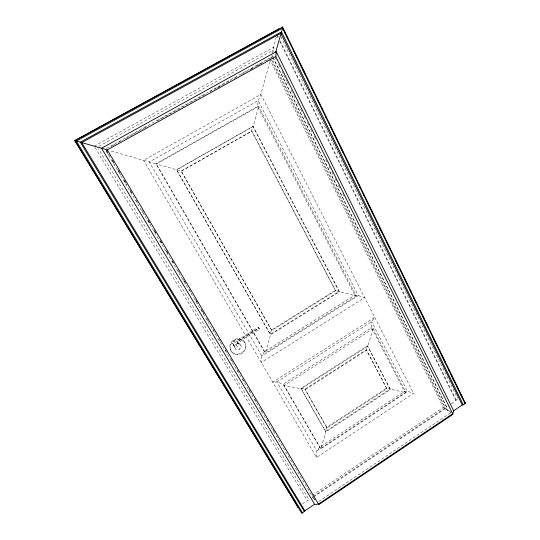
<?xml version="1.0" encoding="UTF-8"?>
<svg xmlns="http://www.w3.org/2000/svg" width="540" height="540" viewBox="0 0 540 540"><rect width="100%" height="100%" fill="white"/><g stroke="black" fill="none" stroke-linecap="round" stroke-linejoin="round"><path stroke-width="0.41" stroke-dasharray="2.7 2.03" d="M316.541 457.448L316.805 450.88L276.818 381.915L272.7 382.131L374.74 317.351L371.648 321.651L276.818 381.915L283.068 384.176L284.182 385.432L320.8 448.895L406.053 392.668L373.14 328.718L371.608 327.773L371.648 321.651L407.349 391.176L413.552 393.323L316.541 457.448L143.593 160.299L109.404 150.518M276.332 36.895L271.829 54.122M269.851 61.742L260.894 94.473L258.181 100.683L257.614 106.475L354.8 295.137L356.272 295.934L265.39 352.863L264.357 351.756L155.878 163.822L143.593 160.299L260.894 94.473L413.552 393.323M106.481 148.446L271.046 57.395L271.391 56.113M451.406 403.765L457.913 398.898M236.176 340.909L239.564 343.271L241.286 346.207L239.476 349.333L235.933 349.529L232.531 343.163L233.766 341.037L236.176 340.909L258.167 327.294L258.937 327.996L259.585 329.117L241.191 340.517L238.39 343.778L237.074 341.537L258.937 327.996M234.198 346.592L236.014 343.46L239.564 343.271M232.531 343.163L233.712 345.161L236.122 345.033L237.35 342.907L240.422 339.64L258.741 328.3L259.585 329.117M318.776 501.471L450.63 412.789M312.296 495.275L443.381 407.464L450.934 412.83M302.319 503.705L309.056 499.716L98.327 148.547M313.18 496.469L444.886 408.179L449.962 411.784M272.747 57.152L446.776 407.383L448.443 406.269M311.567 498.299L312.896 497.408L105.874 150.707M313.591 496.935L446.965 407.518L272.869 57.105M327.058 427.923L304.911 389.164L327.058 427.923L386.87 388.733L366.68 350.183L366.181 349.839L304.911 389.164L300.949 388.382L325.87 431.899L320.8 448.895L283.068 384.176L371.608 327.773L404.413 391.446L406.053 392.668L389.995 389.077L367.396 345.796L300.949 388.382L325.87 431.899L390.528 389.482L367.396 345.796L366.181 349.839L386.87 388.733M305.316 389.583L366.68 350.183M271.782 330.453L181.217 171.072L271.782 330.453L335.576 290.79L251.917 131.031L181.217 171.072L155.878 163.822L257.614 106.475L258.687 106.299L356.272 295.934L335.117 290.527L271.424 330.122L270.216 334.368L270.574 334.706L265.39 352.863L156.404 163.964L258.687 106.299L253.193 126.367L339.525 291.769L270.574 334.706L176.533 169.729L253.193 126.367L176.749 169.79M181.44 171.133L251.917 131.031M110.916 146.61L112.394 145.793M113.13 145.382L115.344 144.16M118.294 142.526L122.722 140.076M125.672 138.442L144.113 128.237M144.848 127.832L147.062 126.603M157.39 120.892L206.806 93.542M209.756 91.908L231.147 80.069M234.097 78.435L238.525 75.985M241.475 74.351L247.374 71.084M250.324 69.451L255.488 66.596M256.223 66.191L262.865 62.512M265.815 60.878L271.715 57.618M217.262 87.946L221.684 85.496M250.425 69.593L253.375 67.959M257.796 65.509L262.217 63.065M94.163 146.158L273.476 47.338L274.968 50.355M98.935 146.286L272.875 50.308L273.625 51.82M271.046 57.395L274.664 55.985M335.576 290.79L251.573 131.044L252.841 126.387L339.059 291.512L270.216 334.368L176.533 169.729M451.325 412.324L445.716 408.348L271.796 58.901M237.35 342.907L241.286 346.207M233.766 341.037L236.014 343.46M244.613 342.144A8.107 7.56 -40.7 0 1 237.593 354.173A8.107 7.56 -40.7 0 1 230.972 342.846A8.107 7.56 -40.7 0 1 244.613 342.144L244.991 342.569A8.12 7.574 -40.7 0 1 237.951 354.625A8.12 7.574 -40.7 0 1 231.323 343.278A8.12 7.574 -40.7 0 1 244.991 342.569M230.864 350.669L231.215 351.121M236.122 345.033L239.476 349.333M312.896 497.408L315.259 500.823M95.033 147.602L307.199 500.425M106.414 150.262L109.431 155.324M112.455 160.387L114.183 163.283M118.496 170.519L120.224 173.407M124.538 180.644L126.266 183.532M130.579 190.769L132.307 193.664M148.277 220.421L150.005 223.317M154.319 230.546L156.047 233.442M160.367 240.678L162.088 243.567M166.408 250.803L168.136 253.692M172.449 260.928L174.177 263.817M184.532 281.178L185.828 283.351M196.189 300.706L197.917 303.601M202.23 310.838L203.958 313.726M106.184 150.188L109.215 155.257M112.239 160.326L114.831 164.673M117.855 169.742L120.886 174.812M123.91 179.881L126.934 184.95M129.958 190.019L132.125 193.644M136.013 200.158L137.74 203.054M142.061 210.296L144.653 214.643M148.115 220.435L150.707 224.782M154.163 230.573L155.891 233.476M160.218 240.719L161.946 243.614M166.266 250.857L167.994 253.753M171.889 260.267L174.049 263.891M177.937 270.405L179.665 273.308M183.121 279.099L185.72 283.446M189.175 289.238L191.768 293.584M195.224 299.376L197.822 303.723M200.846 308.792L203.87 313.862M206.894 318.931L208.622 321.827M212.949 329.069L215.541 333.41M218.997 339.208L221.589 343.555M225.052 349.346L226.78 352.242M231.1 359.485L232.828 362.381M237.154 369.623L238.451 371.797M242.771 379.039L244.499 381.935M248.825 389.178L250.553 392.074M254.873 399.317L256.601 402.212M260.928 409.455L262.656 412.351M266.976 419.594L268.704 422.489M273.024 429.732L274.759 432.628M313.659 497.806L315.387 500.702M258.167 327.294L258.741 328.3M233.712 345.161L235.933 349.529M271.478 60.055L444.886 408.179M269.588 58.982L443.381 407.464M275.197 57.726L276.696 60.75M278.572 64.523L280.071 67.547M281.941 71.32L283.439 74.345M283.81 75.094L286.808 81.142M287.185 81.891L289.055 85.671M291.303 90.2L292.43 92.468M293.922 95.486L295.799 99.266M297.297 102.283L299.167 106.063M300.665 109.08L302.542 112.86M304.04 115.877L305.161 118.145M307.409 122.675L308.529 124.943M310.777 129.472L311.904 131.74M314.152 136.269L315.272 138.537M325.762 159.685L326.882 161.946M329.13 166.482L330.257 168.743M331.756 171.767L333.625 175.541M335.124 178.565L336.994 182.338M338.492 185.362L340.369 189.135M342.617 193.664L343.737 195.932M271.742 54.837L272.491 56.349M277.243 34.898L278.728 37.928M280.213 40.959L456.165 400.073M276.77 35.289L278.255 38.32M279.734 41.344L455.936 400.734M280.827 36.572L346.768 171.497M347.139 172.253L457.542 398.142M261.799 356.015L261.286 362.515L364.649 297.587L358.256 295.576L354.8 295.137L264.357 351.756L261.799 356.015L149.269 161.933L258.181 100.683L358.256 295.576L261.799 356.015M326.626 427.444L325.438 431.42L389.995 389.077L386.343 388.327L326.626 427.444M373.14 328.718L367.902 346.133L301.354 388.807L284.182 385.432L373.14 328.718M319.545 447.37L316.805 450.88L407.349 391.176L404.413 391.446L319.545 447.37"/><path stroke-width="0.81" d="M101.527 148.257L107.298 149.904L318.809 504.644L452.993 414.295L275.791 56.599L276.271 51.692L101.527 148.257L314.726 504.488L318.478 504.097L452.716 413.741L453.782 410.96L276.271 51.692M275.555 52.745L282.515 28.168L282.609 27L282.224 27.196M453.377 410.947L462.254 404.973L463.273 404.818L465.041 403.63L465.271 402.948L282.609 27L74.925 140.643L301.631 513L302.549 512.933L304.904 510.8L314.604 504.272M107.298 149.904L275.791 56.599M278.458 29.106L278.836 28.917L74.729 140.596L298.053 507.357L297.695 506.797M74.925 140.643L102.546 148.547M464.677 402.557L465.271 402.948M301.259 512.419L301.631 513M304.472 511.637L80.332 142.189L281.495 31.88L463.273 404.818M302.549 512.933L76.356 141.055L282.515 28.168L465.041 403.63M304.904 510.8L81.702 142.58L280.881 33.305L462.254 404.973M284.432 31.745L285.174 33.264M287.017 37.058L287.753 38.57M294.017 51.462L296.966 57.53M302.495 68.904L305.073 74.21M311.708 87.858L314.294 93.17M317.237 99.239L317.979 100.751M321.665 108.338L322.4 109.85M325.35 115.918L326.086 117.436M330.878 127.292L331.614 128.81M333.457 132.604L335.3 136.391M340.463 147.008L343.413 153.077M348.941 164.45L352.627 172.031M358.155 183.404L360.733 188.716M363.683 194.785L364.419 196.297M367.369 202.365L369.947 207.671M371.79 211.464L372.526 212.983M377.318 222.838L378.061 224.357M379.904 228.15L381.746 231.937M386.532 241.799L389.853 248.623M395.381 259.997L399.067 267.577M404.595 278.951L407.174 284.263M410.123 290.331L410.859 291.843M413.809 297.911L416.394 303.217M418.237 307.01L420.08 310.804M423.023 316.865L424.501 319.903M425.237 321.415L428.186 327.483M432.979 337.345L437.4 346.444M441.821 355.543L445.507 363.123M448.457 369.191L449.199 370.71M451.042 374.497L454.727 382.084M456.57 385.87L458.413 389.664M460.256 393.458L462.834 398.763"/></g></svg>
